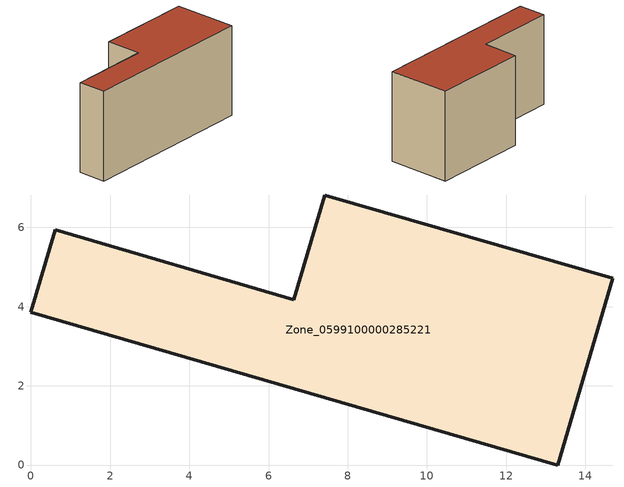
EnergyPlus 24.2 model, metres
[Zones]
Zone_0599100000285221
 floor ground (C_G): 13.31,0 0,3.86 0.61,5.94 6.64,4.17 7.42,6.82 14.69,4.71 z0
 wall outside (C_F): 6.64,4.17 0.61,5.94 0,3.86 13.31,0 14.69,4.71 7.42,6.82 6.64,4.17 z0:6.97
 roof outside (C_R): 14.69,4.71 7.42,6.82 6.64,4.17 0.61,5.94 0,3.86 13.31,0 z6.97
[BUILDING]
Pand.0599100000285221: North Axis=0; Terrain=City; Loads Convergence Tolerance Value=0.04; Temperature Convergence Tolerance Value=0.4; Solar Distribution=FullExterior; Maximum Number of Warmup Days=25; Minimum Number of Warmup Days=1
[Site:Location]
Rotterdam.The.Hague.AP_ZH_NLD Design_Conditions: Latitude=51.96; Longitude=4.45; Time Zone=1; Elevation=-4.5
[SITE:GROUNDTEMPERATURE:BUILDINGSURFACE]
18, 18, 18, 18, 18, 18, 18, 18, 18, 18, 18, 18
[MATERIAL] Thermal Absorptance=0.9; Solar Absorptance=0.7; Visible Absorptance=0.7
Name | Roughness | Thickness | Conductivity | Density | Specific Heat
G.TI.1946 | MediumSmooth | 0.15 | 1 | 540 | 1210
F.TI.1946 | Rough | 0.3 | 0.857143 | 1920 | 840
R.TI.1946 | MediumRough | 0.2 | 0.1 | 1500 | 1000
[CONSTRUCTION]
C_G: G.TI.1946
C_F: F.TI.1946
C_R: R.TI.1946
[ZONE]
Zone_0599100000285221: Type=1; Multiplier=1; Ceiling Height=Autocalculate; Volume=Autocalculate; Floor Area=autocalculate; Part of Total Floor Area=Yes
[ZONEINFILTRATION:DESIGNFLOWRATE]
Infil_Zone_0599100000285221: Zone or ZoneList or Space or SpaceList=Zone_0599100000285221; Schedule=AlwaysOn; Design Flow Rate Calculation Method=Flow/Area; Flow Rate per Floor Area=0.003; Constant Term Coefficient=1; Temperature Term Coefficient=0; Velocity Term Coefficient=0; Velocity Squared Term Coefficient=0
[HVACTEMPLATE:ZONE:IDEALLOADSAIRSYSTEM]
Zone_0599100000285221: Maximum Heating Supply Air Temperature=50; Minimum Cooling Supply Air Temperature=13; Maximum Heating Supply Air Humidity Ratio=0.0156; Minimum Cooling Supply Air Humidity Ratio=0.0077; Heating Limit=NoLimit; Cooling Limit=NoLimit; Dehumidification Control Type=ConstantSensibleHeatRatio; Cooling Sensible Heat Ratio=0.7; Dehumidification Setpoint=60; Humidification Control Type=None; Humidification Setpoint=30; Outdoor Air Method=None; Outdoor Air Flow Rate per Person=0.00944; Outdoor Air Flow Rate per Zone Floor Area=0; Outdoor Air Flow Rate per Zone=0; Demand Controlled Ventilation Type=None; Outdoor Air Economizer Type=NoEconomizer; Heat Recovery Type=None; Sensible Heat Recovery Effectiveness=0.7; Latent Heat Recovery Effectiveness=0.65
[ZONECONTROL:THERMOSTAT]
ThermostatControl_Zone_0599100000285221: Zone or ZoneList=Zone_0599100000285221; Control Type Schedule=DualSetpointControlType; Control 1=Thermostat_Zone_0599100000285221; Temperature Difference Between Cutout And Setpoint=0
[THERMOSTATSETPOINT:DUALSETPOINT]
Thermostat_Zone_0599100000285221: Heating Setpoint Temperature Schedule=HeatingSetpoint_Zone_0599100000285221; Cooling Setpoint Temperature Schedule=CoolingSetpoint_Zone_0599100000285221
[SCHEDULE:COMPACT]
HeatingSetpoint_Zone_0599100000285221: Through: 12/31, For: AllDays, Until: 24:00, 21
CoolingSetpoint_Zone_0599100000285221: Through: 12/31, For: AllDays, Until: 24:00, 24
DualSetpointControlType: Through: 12/31, For: AllDays, Until: 24:00, 4
AlwaysOn: Through: 12/31, For: AllDays, Until: 24:00, 1
